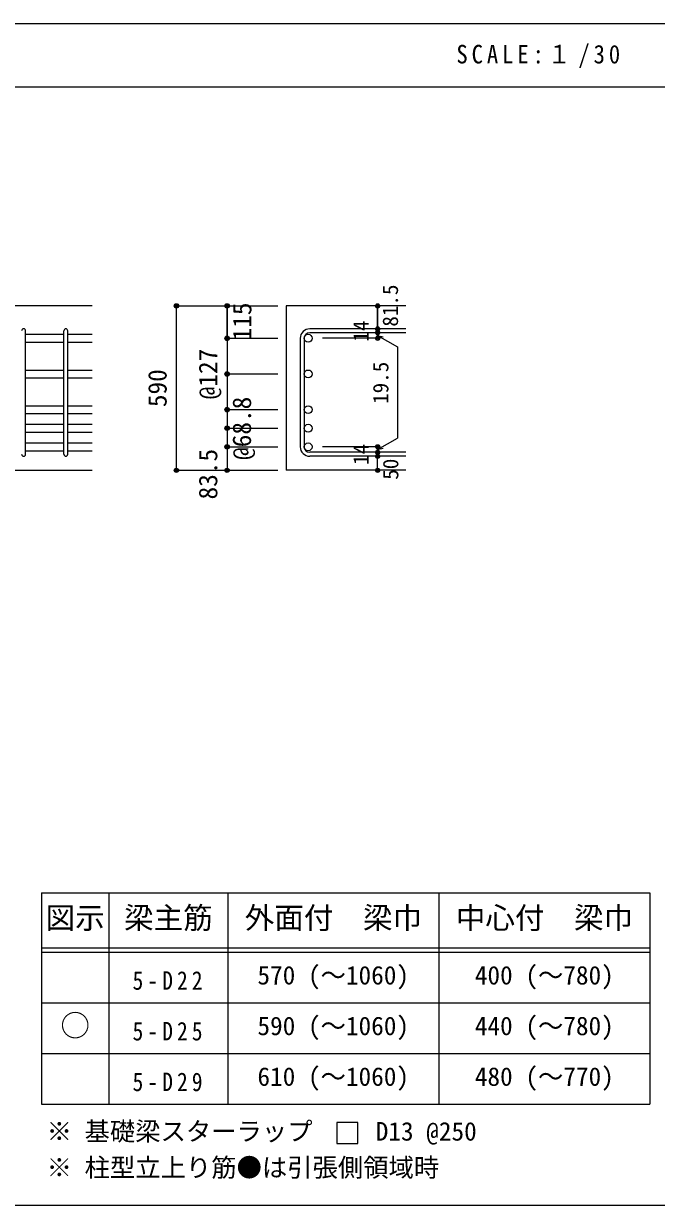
# Model space of a CAD drawing. Units: millimetres at full size, sheet at 1:30, with parts at other scales. Extents: x -5973 to 5954, y -4195 to 4201.
# Drawn here: x 1384 to 3633, y 3 to 4201 of the extents above; entities that cross this region are included whole.
import ezdxf
from ezdxf.enums import TextEntityAlignment as Align

# ---------------------------------------------------------------- set-up
doc = ezdxf.new("R2010")
doc.units = ezdxf.units.MM
doc.header["$LTSCALE"] = 30
doc.header["$PDMODE"] = 32
doc.header["$PDSIZE"] = 15
for name, color, linetype in [('0-1_躯体線', 2, 'Continuous'), ('0-5_基礎梁筋', 7, 'Continuous'), ('0-6_スタラップ筋', 7, 'Continuous'), ('0-D_寸法', 4, 'Continuous'), ('6-7_文字', 7, 'Continuous'), ('6-E_枠', 7, 'Continuous'), ('F-0_枠', 6, 'Continuous')]:
    doc.layers.add(name, color=color, linetype=linetype)
doc.styles.add('ＭＳ ゴシック', font='')
doc.styles.get('ＭＳ ゴシック').set_extended_font_data('MS Gothic')

msp = doc.modelspace()

# ---------------------------------------------------------------- linework, layer by layer
at = {"layer": '0-1_躯体線'}
for p, q in [((1627.44, 3198.3), (-122.56, 3198.3)), ((2742.44, 3198.3), (2317.44, 3198.3)), ((2317.44, 3198.3), (2317.44, 2614.3)), ((1227.44, 2614.3), (1627.44, 2614.3)), ((2742.44, 2614.3), (2317.44, 2614.3))]:
    msp.add_line(p, q, dxfattribs=at)
at = {"layer": '0-5_基礎梁筋'}
for p, q in [((1391.44, 3097.37), (1527.44, 3097.37)), ((1391.44, 3069.37), (1527.44, 3069.37)), ((1541.44, 3097.37), (1627.44, 3097.37)), ((1541.44, 3069.37), (1627.44, 3069.37)), ((1391.44, 2970.58), (1527.44, 2970.58)), ((1391.44, 2942.58), (1527.44, 2942.58)), ((1541.44, 2970.58), (1627.44, 2970.58)), ((1541.44, 2942.58), (1627.44, 2942.58)), ((1391.44, 2843.8), (1527.44, 2843.8)), ((1391.44, 2815.8), (1527.44, 2815.8)), ((1541.44, 2843.8), (1627.44, 2843.8)), ((1541.44, 2815.8), (1627.44, 2815.8)), ((1391.44, 2777.8), (1527.44, 2777.8)), ((1541.44, 2777.8), (1627.44, 2777.8)), ((1391.44, 2749.8), (1527.44, 2749.8)), ((1541.44, 2749.8), (1627.44, 2749.8)), ((1391.44, 2711.8), (1527.44, 2711.8)), ((1541.44, 2711.8), (1627.44, 2711.8)), ((1391.44, 2683.8), (1527.44, 2683.8)), ((1541.44, 2683.8), (1627.44, 2683.8))]:
    msp.add_line(p, q, dxfattribs=at)
at = {"layer": '0-5_基礎梁筋', "color": 3}
for centre in [(2395.44, 3083.37), (2395.44, 2956.58), (2395.44, 2829.8), (2395.44, 2763.8), (2395.44, 2697.8)]:
    msp.add_circle(centre, 14, dxfattribs=at)
at = {"layer": '0-6_スタラップ筋'}
for p, q in [((1391.44, 2671.3), (1391.44, 3109.87)), ((1527.44, 2671.3), (1527.44, 3109.87)), ((1541.44, 2671.3), (1541.44, 3109.87)), ((2742.44, 3116.87), (2400.94, 3116.87)), ((2367.44, 3083.37), (2367.44, 2697.8)), ((2381.44, 3083.37), (2381.44, 2697.8)), ((2742.44, 3102.87), (2400.94, 3102.87)), ((2742.44, 2678.3), (2400.94, 2678.3)), ((2742.44, 2664.3), (2400.94, 2664.3))]:
    msp.add_line(p, q, dxfattribs=at)
for centre, radius, start, end in [((1384.44, 3109.87), 7, 0, 180), ((1534.44, 3109.87), 7, 0, 180), ((2400.94, 3083.37), 33.5, 90, 180), ((2400.94, 3083.37), 19.5, 90, 180), ((2400.94, 2697.8), 33.5, 180, 270), ((2400.94, 2697.8), 19.5, 180, 270), ((1384.44, 2671.3), 7, 180, 0), ((1534.44, 2671.3), 7, 180, 0)]:
    msp.add_arc(centre, radius, start, end, dxfattribs=at)
at = {"layer": '0-D_寸法'}
for p, q in [((1927.44, 3198.3), (2107.44, 3198.3)), ((1927.44, 3198.3), (2107.44, 3198.3)), ((1927.44, 2614.3), (1927.44, 3198.3)), ((2107.44, 3083.37), (2107.44, 3198.3)), ((2107.44, 3198.3), (2287.44, 3198.3)), ((2107.44, 3198.3), (2107.44, 3083.37)), ((2642.44, 3102.87), (2642.44, 3116.87)), ((2107.44, 3083.37), (2287.44, 3083.37)), ((2107.44, 3083.37), (2287.44, 3083.37)), ((2107.44, 3083.37), (2107.44, 2828.08)), ((2107.44, 3083.37), (2107.44, 2803.83)), ((2107.44, 3083.37), (2107.44, 2818.3)), ((2642.44, 3083.37), (2446.35, 3083.37)), ((2642.44, 3102.87), (2642.44, 3083.37)), ((2642.44, 3093.12), (2661.76, 3087.94)), ((2642.44, 3093.12), (2712.5, 3052.67)), ((2712.5, 3052.67), (2712.5, 2728.5)), ((2107.44, 2956.58), (2287.44, 2956.58)), ((2107.44, 2829.8), (2287.44, 2829.8)), ((2107.44, 2828.08), (2107.44, 2697.8)), ((2107.44, 2763.8), (2287.44, 2763.8)), ((2107.44, 2697.8), (2287.44, 2697.8)), ((2642.44, 2697.8), (2446.35, 2697.8)), ((2642.44, 2688.05), (2712.5, 2728.5)), ((2642.44, 2678.3), (2642.44, 2697.8)), ((2642.44, 2688.05), (2661.76, 2693.23)), ((2642.44, 2664.3), (2642.44, 2678.3)), ((2642.44, 2614.3), (2642.44, 2664.3)), ((1927.44, 2614.3), (2107.44, 2614.3)), ((2107.44, 2614.3), (2287.44, 2614.3))]:
    msp.add_line(p, q, dxfattribs=at)
for points in [[(2642.44, 3198.3), (2642.44, 3116.87), (2642.44, 3198.3)], [(2107.44, 2803.83), (2107.44, 2697.8), (2107.44, 2614.3)]]:
    msp.add_lwpolyline(points, dxfattribs=at)
for centre, radius in [((1927.44, 3198.3), 8), ((1927.44, 3198.3), 7.2), ((1927.44, 3198.3), 6.4), ((1927.44, 3198.3), 5.6), ((1927.44, 3198.3), 4.8), ((1927.44, 3198.3), 4), ((1927.44, 3198.3), 3.2), ((1927.44, 3198.3), 2.4), ((1927.44, 3198.3), 1.6), ((1927.44, 3198.3), 0.8), ((2107.44, 3198.3), 8), ((2107.44, 3198.3), 7.2), ((2107.44, 3198.3), 6.4), ((2107.44, 3198.3), 5.6), ((2107.44, 3198.3), 4.8), ((2107.44, 3198.3), 4), ((2107.44, 3198.3), 3.2), ((2107.44, 3198.3), 2.4), ((2107.44, 3198.3), 1.6), ((2107.44, 3198.3), 0.8), ((2642.44, 3198.3), 4), ((2642.44, 3198.3), 3.6), ((2642.44, 3198.3), 3.2), ((2642.44, 3198.3), 2.8), ((2642.44, 3198.3), 2.4), ((2642.44, 3198.3), 2), ((2642.44, 3198.3), 1.6), ((2642.44, 3198.3), 1.2), ((2642.44, 3198.3), 0.8), ((2642.44, 3198.3), 0.4), ((2642.44, 3116.87), 4), ((2642.44, 3102.87), 4), ((2642.44, 3116.87), 3.6), ((2642.44, 3116.87), 3.2), ((2642.44, 3116.87), 2.8), ((2642.44, 3116.87), 2.4), ((2642.44, 3116.87), 2), ((2642.44, 3116.87), 1.6), ((2642.44, 3116.87), 1.2), ((2642.44, 3116.87), 0.8), ((2642.44, 3116.87), 0.4), ((2107.44, 3083.37), 8), ((2107.44, 3083.37), 7.2), ((2107.44, 3083.37), 6.4), ((2107.44, 3083.37), 5.6), ((2107.44, 3083.37), 4.8), ((2107.44, 3083.37), 4), ((2107.44, 3083.37), 3.2), ((2107.44, 3083.37), 2.4), ((2107.44, 3083.37), 1.6), ((2107.44, 3083.37), 0.8), ((2642.44, 3083.37), 4), ((2642.44, 3102.87), 3.6), ((2642.44, 3083.37), 3.6), ((2642.44, 3102.87), 3.2), ((2642.44, 3083.37), 3.2), ((2642.44, 3102.87), 2.8), ((2642.44, 3083.37), 2.8), ((2642.44, 3102.87), 2.4), ((2642.44, 3083.37), 2.4), ((2642.44, 3102.87), 2), ((2642.44, 3083.37), 2), ((2642.44, 3102.87), 1.6), ((2642.44, 3083.37), 1.6), ((2642.44, 3102.87), 1.2), ((2642.44, 3083.37), 1.2), ((2642.44, 3102.87), 0.8), ((2642.44, 3083.37), 0.8), ((2642.44, 3102.87), 0.4), ((2642.44, 3083.37), 0.4), ((2107.44, 2956.58), 8), ((2107.44, 2956.58), 7.2), ((2107.44, 2956.58), 6.4), ((2107.44, 2956.58), 5.6), ((2107.44, 2956.58), 4.8), ((2107.44, 2956.58), 4), ((2107.44, 2956.58), 3.2), ((2107.44, 2956.58), 2.4), ((2107.44, 2956.58), 1.6), ((2107.44, 2956.58), 0.8), ((2107.44, 2829.8), 8), ((2107.44, 2829.8), 7.2), ((2107.44, 2829.8), 6.4), ((2107.44, 2829.8), 5.6), ((2107.44, 2829.8), 4.8), ((2107.44, 2829.8), 4), ((2107.44, 2829.8), 3.2), ((2107.44, 2829.8), 2.4), ((2107.44, 2829.8), 1.6), ((2107.44, 2829.8), 0.8), ((2107.44, 2763.8), 8), ((2107.44, 2763.8), 7.2), ((2107.44, 2763.8), 6.4), ((2107.44, 2763.8), 5.6), ((2107.44, 2763.8), 4.8), ((2107.44, 2763.8), 4), ((2107.44, 2763.8), 3.2), ((2107.44, 2763.8), 2.4), ((2107.44, 2763.8), 1.6), ((2107.44, 2763.8), 0.8), ((2107.44, 2697.8), 8), ((2107.44, 2697.8), 7.2), ((2107.44, 2697.8), 6.4), ((2107.44, 2697.8), 5.6), ((2107.44, 2697.8), 4.8), ((2107.44, 2697.8), 4), ((2107.44, 2697.8), 3.2), ((2107.44, 2697.8), 2.4), ((2107.44, 2697.8), 1.6), ((2107.44, 2697.8), 0.8), ((2642.44, 2697.8), 4), ((2642.44, 2697.8), 3.6), ((2642.44, 2697.8), 3.2), ((2642.44, 2697.8), 2.8), ((2642.44, 2697.8), 2.4), ((2642.44, 2697.8), 2), ((2642.44, 2697.8), 1.6), ((2642.44, 2697.8), 1.2), ((2642.44, 2697.8), 0.8), ((2642.44, 2697.8), 0.4), ((2642.44, 2678.3), 4), ((2642.44, 2664.3), 4), ((2642.44, 2678.3), 3.6), ((2642.44, 2664.3), 3.6), ((2642.44, 2678.3), 3.2), ((2642.44, 2664.3), 3.2), ((2642.44, 2678.3), 2.8), ((2642.44, 2664.3), 2.8), ((2642.44, 2678.3), 2.4), ((2642.44, 2664.3), 2.4), ((2642.44, 2678.3), 2), ((2642.44, 2664.3), 2), ((2642.44, 2678.3), 1.6), ((2642.44, 2664.3), 1.6), ((2642.44, 2678.3), 1.2), ((2642.44, 2664.3), 1.2), ((2642.44, 2678.3), 0.8), ((2642.44, 2664.3), 0.8), ((2642.44, 2678.3), 0.4), ((2642.44, 2664.3), 0.4), ((1927.44, 2614.3), 7.2), ((1927.44, 2614.3), 6.4), ((1927.44, 2614.3), 5.6), ((1927.44, 2614.3), 4.8), ((1927.44, 2614.3), 4), ((1927.44, 2614.3), 3.2), ((1927.44, 2614.3), 2.4), ((1927.44, 2614.3), 1.6), ((1927.44, 2614.3), 0.8), ((2107.44, 2614.3), 7.2), ((2107.44, 2614.3), 6.4), ((2107.44, 2614.3), 5.6), ((2107.44, 2614.3), 4.8), ((2107.44, 2614.3), 4), ((2107.44, 2614.3), 3.2), ((2107.44, 2614.3), 2.4), ((2107.44, 2614.3), 1.6), ((2107.44, 2614.3), 0.8), ((2642.44, 2614.3), 4), ((2642.44, 2614.3), 3.6), ((2642.44, 2614.3), 3.2), ((2642.44, 2614.3), 2.8), ((2642.44, 2614.3), 2.4), ((2642.44, 2614.3), 2), ((2642.44, 2614.3), 1.6), ((2642.44, 2614.3), 1.2), ((2642.44, 2614.3), 0.8), ((2642.44, 2614.3), 0.4)]:
    msp.add_circle(centre, radius, dxfattribs=at)
at = {"layer": '0-D_寸法', "color": 7}
for p in [(1927.44, 3198.3), (2107.44, 3198.3), (2642.44, 3198.3), (2642.44, 3116.87), (2642.44, 3102.87), (2107.44, 3083.37), (2642.44, 3083.37), (2107.44, 2956.58), (2107.44, 2829.8), (2107.44, 2763.8), (2107.44, 2697.8), (2642.44, 2697.8), (2642.44, 2697.8), (2642.44, 2678.3), (2642.44, 2664.3), (1927.44, 2614.3), (2107.44, 2614.3), (2642.44, 2614.3)]:
    msp.add_point(p, dxfattribs=at)
at = {"layer": '6-7_文字'}
msp.add_lwpolyline([(2497.6, 222.3), (2572.6, 222.3), (2572.6, 297.3), (2497.6, 297.3)], close=True, dxfattribs=at)
at = {"layer": '6-E_枠', "color": 3}
for p, q in [((1447.71, 1112.77), (1447.71, 362.77)), ((1447.71, 1112.77), (3610.24, 1112.77)), ((3610.24, 1112.77), (3610.24, 362.77)), ((1447.71, 362.77), (3610.24, 362.77))]:
    msp.add_line(p, q, dxfattribs=at)
at = {"layer": '6-E_枠'}
for p, q in [((1687.71, 1112.77), (1687.71, 362.77)), ((2110.24, 1112.77), (2110.24, 362.77)), ((2860.24, 1112.77), (2860.24, 362.77)), ((1447.71, 917.77), (3610.24, 917.77)), ((1447.71, 902.77), (3610.24, 902.77)), ((1447.71, 722.77), (3610.24, 722.77)), ((1447.71, 542.77), (3610.24, 542.77))]:
    msp.add_line(p, q, dxfattribs=at)
at = {"layer": 'F-0_枠'}
msp.add_line((-5972.88, 4201.15), (5954.1, 4201.15), dxfattribs=at)
at = {"layer": 'F-0_枠', "color": 2}
for p, q in [((-5972.88, 3976.15), (3723.6, 3976.15)), ((3723.6, 2.95), (-5972.88, 2.95))]:
    msp.add_line(p, q, dxfattribs=at)

# ---------------------------------------------------------------- texts
at = {"layer": '0-D_寸法', "style": 'ＭＳ ゴシック'}
for s, height, p in [('81.5', 54.99, (2731.33, 3124.71)), ('115', 65.98, (2213.54, 3075.75)), ('14', 54.99, (2627.21, 3071.44)), ('@127', 65.98, (2092.44, 2866.58)), ('19.5', 54.99, (2697.24, 2850.37)), ('590', 65.98, (1912.44, 2838.8)), ('@68.8', 65.98, (2212.44, 2651.3)), ('14', 54.99, (2627.18, 2633.62)), ('83.5', 65.98, (2092.44, 2510.8)), ('50', 54.99, (2732.44, 2580.8))]:
    msp.add_text(s, height=height, rotation=90, dxfattribs=at).set_placement(p, align=Align.BOTTOM_LEFT)
at = {"layer": '6-7_文字', "color": 2, "style": 'ＭＳ ゴシック'}
for s, p in [('図示', (1462.71, 962.77)), ('梁主筋', (1741.48, 962.77)), ('外面付\u3000梁巾', (2170.24, 962.77)), ('中心付\u3000梁巾', (2920.24, 962.77)), ('○', (1515.21, 580.27))]:
    msp.add_text(s, height=76.98, dxfattribs=at).set_placement(p, align=Align.BOTTOM_LEFT)
at = {"layer": '6-7_文字', "style": 'ＭＳ ゴシック'}
for s, p in [('570 (～1060)', (2215.24, 767.77)), ('400 (～780)', (2987.74, 767.77)), ('590 (～1060)', (2215.24, 587.77)), ('440 (～780)', (2987.74, 587.77)), ('610 (～1060)', (2215.24, 407.77)), ('480 (～770)', (2987.74, 407.77)), ('※ 基礎梁スターラップ     D13 @250', (1466.27, 213.19)), ('※ 柱型立上り筋●は引張側領域時', (1466.27, 84.68))]:
    msp.add_text(s, height=65.98, dxfattribs=at).set_placement(p, align=Align.BOTTOM_LEFT)
at = {"layer": '6-7_文字', "color": 2, "insert": (2922.26, 4043.65), "char_height": 65.98, "attachment_point": 7, "style": 'ＭＳ ゴシック'}
msp.add_mtext('\\T1.34;\\W0.9;SCALE:１/30', dxfattribs=at)
at = {"layer": '6-7_文字', "char_height": 65.98, "attachment_point": 7, "style": 'ＭＳ ゴシック'}
for s, insert in [('\\T1.38;\\W0.85;5-D22', (1771.48, 767.77)), ('\\T1.38;\\W0.85;5-D25', (1771.48, 587.77)), ('\\T1.38;\\W0.85;5-D29', (1771.48, 407.77))]:
    msp.add_mtext(s, dxfattribs=dict(at, insert=insert))

doc.saveas('drawing.dxf')
